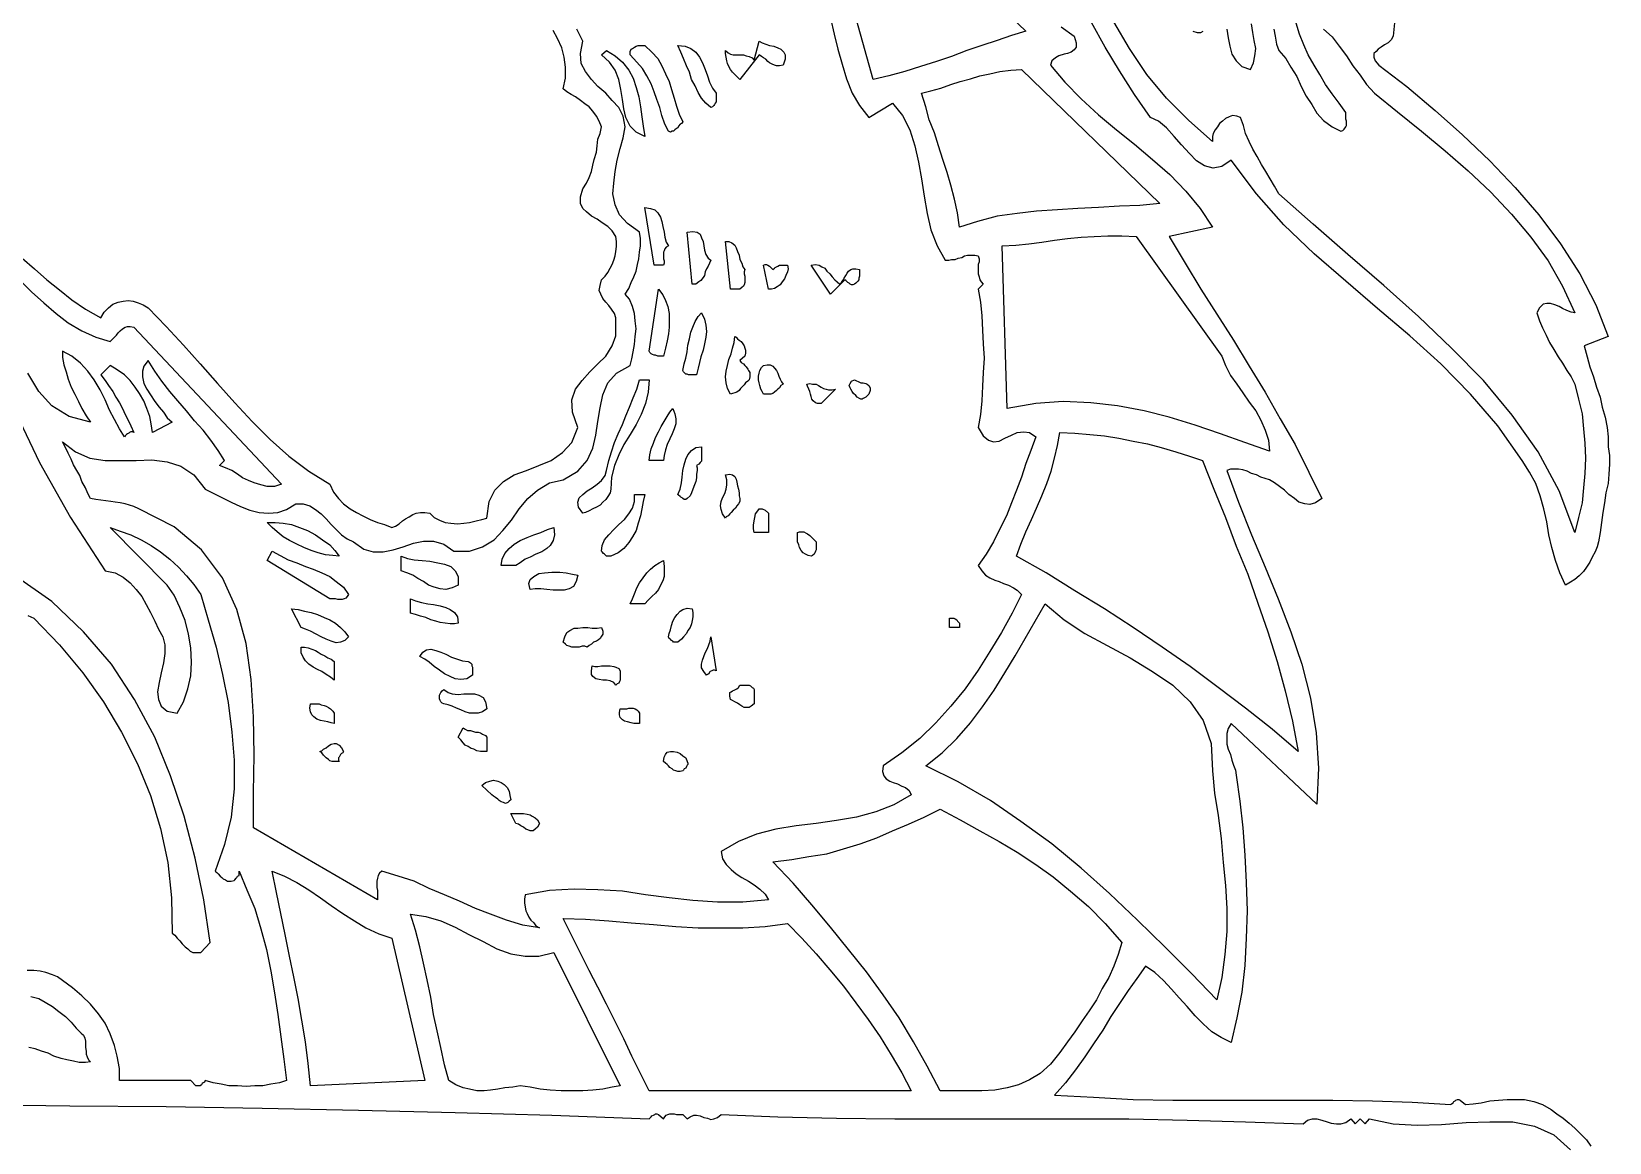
# Model space of a CAD drawing. Extents: x 0.03 to 7.75, y 0.03 to 7.25.
# Drawn here: x 5.533 to 7.723, y 3.086 to 4.629 of the extents above; entities that cross this region are included whole.
import ezdxf

# ---------------------------------------------------------------- set-up
doc = ezdxf.new("R2010")
doc.units = 0
doc.layers.add('1', color=7, linetype='Continuous')

msp = doc.modelspace()

# ---------------------------------------------------------------- linework, layer by layer
for points in [[(7.425, 4.645), (7.423, 4.622), (7.42, 4.617), (7.416, 4.613), (7.411, 4.61), (7.406, 4.607), (7.402, 4.604), (7.399, 4.601), (7.396, 4.598), (7.396, 4.593), (7.398, 4.588), (7.403, 4.582), (7.442, 4.552), (7.481, 4.519), (7.519, 4.485), (7.557, 4.449), (7.592, 4.412), (7.625, 4.374), (7.655, 4.334), (7.682, 4.292), (7.704, 4.249), (7.721, 4.205), (7.688, 4.192), (7.692, 4.177), (7.696, 4.163), (7.701, 4.149), (7.705, 4.135), (7.71, 4.121), (7.713, 4.107), (7.717, 4.093), (7.72, 4.079), (7.721, 4.066), (7.721, 4.052), (7.723, 4.04), (7.723, 4.028), (7.722, 4.014), (7.721, 4.001), (7.718, 3.988), (7.716, 3.974), (7.714, 3.961), (7.712, 3.947), (7.71, 3.933), (7.708, 3.92), (7.706, 3.913), (7.703, 3.906), (7.699, 3.899), (7.696, 3.892), (7.691, 3.885), (7.687, 3.879), (7.681, 3.873), (7.675, 3.868), (7.669, 3.864), (7.662, 3.86), (7.654, 3.877), (7.648, 3.894), (7.643, 3.912), (7.639, 3.93), (7.636, 3.948), (7.632, 3.966), (7.627, 3.984), (7.621, 4.001), (7.612, 4.017), (7.602, 4.033), (7.568, 4.081), (7.53, 4.125), (7.489, 4.167), (7.446, 4.206), (7.401, 4.244), (7.357, 4.282), (7.313, 4.32), (7.271, 4.36), (7.233, 4.403), (7.198, 4.45), (7.185, 4.441), (7.173, 4.439), (7.161, 4.442), (7.15, 4.449), (7.14, 4.459), (7.129, 4.471), (7.119, 4.483), (7.108, 4.495), (7.097, 4.504), (7.086, 4.509), (7.064, 4.541), (7.043, 4.574), (7.023, 4.607), (7.004, 4.641)], [(5.52, 4.314), (5.537, 4.299), (5.554, 4.284), (5.572, 4.27), (5.589, 4.256), (5.608, 4.243), (5.629, 4.231), (5.634, 4.239), (5.64, 4.245), (5.646, 4.25), (5.653, 4.253), (5.66, 4.254), (5.667, 4.255), (5.674, 4.254), (5.681, 4.252), (5.688, 4.249), (5.695, 4.245), (5.72, 4.219), (5.744, 4.193), (5.767, 4.167), (5.791, 4.14), (5.815, 4.113), (5.839, 4.087), (5.864, 4.062), (5.89, 4.039), (5.918, 4.018), (5.947, 4), (5.952, 3.989), (5.959, 3.98), (5.966, 3.973), (5.975, 3.966), (5.984, 3.961), (5.993, 3.956), (6.003, 3.951), (6.013, 3.947), (6.023, 3.944), (6.033, 3.94), (6.038, 3.942), (6.043, 3.945), (6.048, 3.949), (6.052, 3.952), (6.057, 3.955), (6.062, 3.958), (6.067, 3.96), (6.073, 3.961), (6.079, 3.961), (6.086, 3.96), (6.092, 3.954), (6.099, 3.95), (6.107, 3.947), (6.115, 3.946), (6.124, 3.945), (6.133, 3.946), (6.141, 3.947), (6.15, 3.949), (6.158, 3.951), (6.165, 3.953), (6.168, 3.976), (6.176, 3.992), (6.188, 4.004), (6.203, 4.013), (6.22, 4.019), (6.237, 4.026), (6.254, 4.033), (6.27, 4.044), (6.283, 4.058), (6.291, 4.079), (6.284, 4.1), (6.283, 4.117), (6.288, 4.132), (6.297, 4.144), (6.308, 4.156), (6.319, 4.167), (6.33, 4.178), (6.339, 4.192), (6.344, 4.206), (6.344, 4.225), (6.344, 4.231), (6.342, 4.237), (6.338, 4.243), (6.334, 4.248), (6.33, 4.253), (6.326, 4.258), (6.323, 4.264), (6.321, 4.269), (6.322, 4.276), (6.324, 4.284), (6.329, 4.289), (6.333, 4.294), (6.336, 4.3), (6.339, 4.305), (6.341, 4.311), (6.343, 4.317), (6.344, 4.323), (6.345, 4.33), (6.345, 4.337), (6.344, 4.344), (6.339, 4.352), (6.333, 4.358), (6.325, 4.363), (6.318, 4.368), (6.31, 4.372), (6.303, 4.378), (6.298, 4.383), (6.295, 4.39), (6.295, 4.399), (6.298, 4.41), (6.303, 4.418), (6.307, 4.426), (6.31, 4.434), (6.312, 4.443), (6.314, 4.451), (6.317, 4.461), (6.318, 4.47), (6.319, 4.479), (6.322, 4.487), (6.324, 4.496), (6.321, 4.504), (6.317, 4.511), (6.312, 4.518), (6.307, 4.524), (6.301, 4.528), (6.295, 4.533), (6.288, 4.538), (6.282, 4.541), (6.276, 4.545), (6.271, 4.549), (6.274, 4.564), (6.274, 4.579), (6.272, 4.593), (6.269, 4.606), (6.263, 4.619), (6.257, 4.63)], [(6.962, 4.635), (6.98, 4.622), (6.983, 4.613), (6.983, 4.607), (6.98, 4.603), (6.976, 4.6), (6.971, 4.598), (6.966, 4.597), (6.959, 4.595), (6.954, 4.592), (6.949, 4.588), (6.947, 4.582), (6.967, 4.558), (6.99, 4.535), (7.014, 4.513), (7.039, 4.492), (7.064, 4.472), (7.089, 4.451), (7.113, 4.43), (7.135, 4.407), (7.155, 4.383), (7.172, 4.357), (7.112, 4.344), (7.134, 4.307), (7.156, 4.271), (7.178, 4.236), (7.201, 4.2), (7.223, 4.164), (7.245, 4.128), (7.266, 4.091), (7.287, 4.055), (7.306, 4.017), (7.324, 3.98), (7.315, 3.974), (7.307, 3.972), (7.3, 3.973), (7.292, 3.975), (7.286, 3.98), (7.278, 3.986), (7.272, 3.992), (7.265, 3.997), (7.258, 4.002), (7.251, 4.006), (7.245, 4.008), (7.239, 4.01), (7.233, 4.013), (7.226, 4.015), (7.22, 4.018), (7.214, 4.02), (7.208, 4.021), (7.202, 4.021), (7.197, 4.021), (7.192, 4.019), (7.208, 3.975), (7.226, 3.93), (7.245, 3.885), (7.263, 3.841), (7.281, 3.795), (7.296, 3.75), (7.308, 3.703), (7.316, 3.655), (7.319, 3.606), (7.317, 3.556), (7.198, 3.668), (7.194, 3.661), (7.192, 3.654), (7.192, 3.646), (7.192, 3.639), (7.194, 3.632), (7.197, 3.625), (7.199, 3.617), (7.201, 3.61), (7.204, 3.603), (7.205, 3.596), (7.21, 3.56), (7.214, 3.523), (7.217, 3.485), (7.219, 3.447), (7.22, 3.408), (7.219, 3.37), (7.217, 3.332), (7.213, 3.295), (7.206, 3.259), (7.198, 3.225), (7.184, 3.232), (7.171, 3.24), (7.159, 3.251), (7.148, 3.262), (7.137, 3.275), (7.126, 3.287), (7.115, 3.299), (7.104, 3.311), (7.092, 3.322), (7.079, 3.331), (7.067, 3.314), (7.055, 3.297), (7.043, 3.279), (7.031, 3.261), (7.02, 3.242), (7.007, 3.223), (6.995, 3.205), (6.982, 3.187), (6.968, 3.169), (6.953, 3.152), (7.007, 3.149), (7.062, 3.146), (7.117, 3.145), (7.173, 3.145), (7.228, 3.145), (7.283, 3.145), (7.339, 3.145), (7.394, 3.144), (7.449, 3.142), (7.503, 3.139), (7.504, 3.14), (7.506, 3.141), (7.507, 3.143), (7.509, 3.144), (7.51, 3.145), (7.512, 3.146), (7.514, 3.146), (7.516, 3.145), (7.523, 3.139), (7.534, 3.14), (7.545, 3.141), (7.557, 3.144), (7.569, 3.145), (7.581, 3.146), (7.593, 3.146), (7.605, 3.146), (7.618, 3.143), (7.63, 3.139), (7.642, 3.132), (7.65, 3.126), (7.659, 3.12), (7.667, 3.113), (7.675, 3.106), (7.683, 3.098), (7.691, 3.09), (7.697, 3.081)], [(6.384, 4.483), (6.372, 4.489), (6.364, 4.497), (6.358, 4.509), (6.355, 4.521), (6.353, 4.534), (6.351, 4.548), (6.348, 4.562), (6.343, 4.575), (6.335, 4.586), (6.324, 4.596), (6.331, 4.602), (6.343, 4.595), (6.353, 4.586), (6.362, 4.575), (6.368, 4.564), (6.372, 4.551), (6.376, 4.538), (6.378, 4.524), (6.38, 4.51), (6.382, 4.497), (6.384, 4.483)], [(6.437, 4.503), (6.435, 4.501), (6.433, 4.5), (6.431, 4.497), (6.43, 4.495), (6.428, 4.494), (6.426, 4.492), (6.424, 4.49), (6.422, 4.49), (6.42, 4.489), (6.417, 4.49), (6.412, 4.5), (6.408, 4.512), (6.405, 4.523), (6.401, 4.534), (6.397, 4.545), (6.393, 4.556), (6.387, 4.567), (6.381, 4.577), (6.373, 4.586), (6.364, 4.596), (6.364, 4.599), (6.364, 4.601), (6.365, 4.604), (6.367, 4.605), (6.37, 4.607), (6.372, 4.608), (6.375, 4.609), (6.378, 4.609), (6.381, 4.609), (6.384, 4.609), (6.394, 4.6), (6.402, 4.591), (6.408, 4.581), (6.413, 4.57), (6.418, 4.559), (6.421, 4.548), (6.425, 4.536), (6.428, 4.525), (6.432, 4.514), (6.437, 4.503)], [(6.483, 4.543), (6.483, 4.54), (6.483, 4.537), (6.483, 4.534), (6.483, 4.531), (6.482, 4.529), (6.481, 4.527), (6.48, 4.526), (6.478, 4.524), (6.476, 4.523), (6.469, 4.529), (6.463, 4.536), (6.458, 4.544), (6.454, 4.553), (6.449, 4.562), (6.446, 4.572), (6.442, 4.581), (6.438, 4.591), (6.434, 4.6), (6.43, 4.609), (6.44, 4.608), (6.448, 4.605), (6.455, 4.6), (6.46, 4.593), (6.464, 4.585), (6.468, 4.576), (6.471, 4.567), (6.474, 4.558), (6.478, 4.55), (6.483, 4.543)], [(6.576, 4.582), (6.571, 4.581), (6.567, 4.581), (6.564, 4.582), (6.561, 4.583), (6.557, 4.585), (6.555, 4.587), (6.552, 4.59), (6.549, 4.592), (6.546, 4.594), (6.543, 4.596), (6.516, 4.562), (6.512, 4.566), (6.509, 4.569), (6.506, 4.572), (6.503, 4.576), (6.501, 4.58), (6.499, 4.584), (6.498, 4.588), (6.497, 4.593), (6.496, 4.598), (6.496, 4.602), (6.5, 4.599), (6.503, 4.597), (6.507, 4.596), (6.512, 4.596), (6.516, 4.596), (6.521, 4.596), (6.525, 4.595), (6.529, 4.594), (6.533, 4.592), (6.536, 4.589), (6.543, 4.615), (6.547, 4.613), (6.552, 4.611), (6.557, 4.609), (6.563, 4.608), (6.569, 4.606), (6.573, 4.604), (6.577, 4.6), (6.579, 4.596), (6.579, 4.59), (6.576, 4.582)], [(6.417, 4.331), (6.414, 4.329), (6.412, 4.327), (6.411, 4.324), (6.41, 4.322), (6.41, 4.319), (6.41, 4.316), (6.41, 4.313), (6.411, 4.31), (6.411, 4.307), (6.41, 4.304), (6.397, 4.304), (6.384, 4.384), (6.392, 4.383), (6.398, 4.381), (6.402, 4.377), (6.406, 4.371), (6.408, 4.365), (6.409, 4.358), (6.411, 4.35), (6.412, 4.343), (6.414, 4.336), (6.417, 4.331)], [(6.476, 4.311), (6.474, 4.307), (6.472, 4.303), (6.47, 4.299), (6.468, 4.295), (6.467, 4.29), (6.465, 4.287), (6.462, 4.283), (6.459, 4.281), (6.455, 4.278), (6.45, 4.278), (6.443, 4.35), (6.451, 4.351), (6.457, 4.35), (6.461, 4.347), (6.463, 4.342), (6.465, 4.337), (6.466, 4.331), (6.467, 4.325), (6.469, 4.319), (6.472, 4.314), (6.476, 4.311)], [(6.523, 4.298), (6.522, 4.295), (6.522, 4.292), (6.523, 4.289), (6.523, 4.286), (6.523, 4.283), (6.523, 4.28), (6.522, 4.277), (6.521, 4.275), (6.519, 4.273), (6.516, 4.271), (6.503, 4.271), (6.496, 4.337), (6.501, 4.337), (6.505, 4.335), (6.509, 4.332), (6.511, 4.328), (6.513, 4.323), (6.515, 4.318), (6.516, 4.312), (6.519, 4.307), (6.52, 4.302), (6.523, 4.298)], [(6.562, 4.298), (6.564, 4.3), (6.565, 4.301), (6.567, 4.302), (6.569, 4.303), (6.571, 4.304), (6.574, 4.304), (6.576, 4.304), (6.579, 4.304), (6.582, 4.304), (6.583, 4.299), (6.582, 4.295), (6.58, 4.29), (6.578, 4.285), (6.575, 4.281), (6.572, 4.277), (6.568, 4.274), (6.564, 4.272), (6.56, 4.271), (6.556, 4.271), (6.549, 4.304), (6.551, 4.305), (6.553, 4.305), (6.555, 4.304), (6.557, 4.303), (6.558, 4.302), (6.56, 4.3), (6.561, 4.299), (6.562, 4.298)], [(6.655, 4.278), (6.657, 4.28), (6.659, 4.283), (6.661, 4.286), (6.663, 4.29), (6.665, 4.293), (6.667, 4.296), (6.67, 4.298), (6.673, 4.299), (6.677, 4.299), (6.682, 4.298), (6.682, 4.295), (6.682, 4.292), (6.682, 4.289), (6.681, 4.286), (6.681, 4.284), (6.68, 4.282), (6.679, 4.281), (6.677, 4.279), (6.675, 4.278), (6.673, 4.277), (6.671, 4.277), (6.669, 4.278), (6.668, 4.279), (6.666, 4.28), (6.665, 4.281), (6.663, 4.283), (6.662, 4.284), (6.642, 4.264), (6.615, 4.304), (6.621, 4.305), (6.626, 4.304), (6.63, 4.302), (6.634, 4.3), (6.637, 4.296), (6.641, 4.292), (6.644, 4.288), (6.648, 4.284), (6.651, 4.281), (6.655, 4.278)], [(6.41, 4.178), (6.407, 4.178), (6.404, 4.178), (6.402, 4.178), (6.399, 4.179), (6.397, 4.179), (6.395, 4.18), (6.393, 4.181), (6.391, 4.183), (6.39, 4.185), (6.403, 4.271), (6.409, 4.263), (6.413, 4.255), (6.416, 4.247), (6.418, 4.237), (6.418, 4.228), (6.418, 4.218), (6.417, 4.209), (6.415, 4.199), (6.413, 4.189), (6.41, 4.178)], [(6.456, 4.152), (6.454, 4.152), (6.451, 4.152), (6.448, 4.152), (6.445, 4.152), (6.443, 4.153), (6.441, 4.153), (6.439, 4.155), (6.438, 4.156), (6.437, 4.158), (6.439, 4.167), (6.441, 4.175), (6.443, 4.184), (6.444, 4.193), (6.446, 4.202), (6.448, 4.211), (6.451, 4.218), (6.454, 4.226), (6.458, 4.233), (6.463, 4.238), (6.467, 4.229), (6.469, 4.221), (6.47, 4.212), (6.469, 4.204), (6.467, 4.195), (6.465, 4.186), (6.462, 4.177), (6.46, 4.169), (6.458, 4.161), (6.456, 4.152)], [(6.523, 4.178), (6.516, 4.172), (6.518, 4.169), (6.521, 4.167), (6.523, 4.165), (6.525, 4.163), (6.527, 4.16), (6.528, 4.158), (6.53, 4.155), (6.53, 4.152), (6.53, 4.149), (6.529, 4.145), (6.527, 4.143), (6.524, 4.141), (6.522, 4.138), (6.519, 4.135), (6.517, 4.133), (6.515, 4.13), (6.512, 4.128), (6.509, 4.127), (6.506, 4.126), (6.503, 4.125), (6.499, 4.133), (6.497, 4.141), (6.496, 4.149), (6.497, 4.157), (6.499, 4.165), (6.501, 4.173), (6.504, 4.181), (6.506, 4.189), (6.508, 4.197), (6.509, 4.205), (6.511, 4.204), (6.513, 4.202), (6.515, 4.2), (6.518, 4.198), (6.52, 4.195), (6.522, 4.192), (6.523, 4.189), (6.524, 4.186), (6.524, 4.182), (6.523, 4.178)], [(6.576, 4.139), (6.573, 4.137), (6.571, 4.134), (6.569, 4.132), (6.567, 4.13), (6.564, 4.128), (6.562, 4.126), (6.559, 4.125), (6.556, 4.125), (6.553, 4.125), (6.549, 4.125), (6.547, 4.129), (6.545, 4.132), (6.544, 4.137), (6.543, 4.141), (6.542, 4.145), (6.542, 4.15), (6.543, 4.154), (6.544, 4.158), (6.546, 4.162), (6.549, 4.165), (6.554, 4.166), (6.558, 4.166), (6.562, 4.164), (6.564, 4.161), (6.567, 4.158), (6.569, 4.154), (6.57, 4.15), (6.572, 4.146), (6.574, 4.142), (6.576, 4.139)], [(6.39, 4.145), (6.389, 4.128), (6.385, 4.112), (6.379, 4.097), (6.372, 4.083), (6.364, 4.069), (6.355, 4.055), (6.348, 4.041), (6.342, 4.026), (6.338, 4.01), (6.337, 3.993), (6.336, 3.988), (6.333, 3.983), (6.33, 3.979), (6.326, 3.975), (6.322, 3.971), (6.317, 3.968), (6.312, 3.966), (6.307, 3.963), (6.302, 3.961), (6.298, 3.96), (6.292, 3.968), (6.291, 3.975), (6.293, 3.981), (6.298, 3.986), (6.304, 3.991), (6.311, 3.995), (6.318, 4), (6.324, 4.005), (6.329, 4.012), (6.331, 4.019), (6.334, 4.033), (6.338, 4.045), (6.342, 4.058), (6.347, 4.07), (6.353, 4.083), (6.358, 4.095), (6.363, 4.107), (6.368, 4.12), (6.373, 4.132), (6.377, 4.145), (6.39, 4.145)], [(6.649, 4.132), (6.629, 4.112), (6.624, 4.112), (6.621, 4.113), (6.618, 4.116), (6.616, 4.118), (6.615, 4.122), (6.614, 4.125), (6.613, 4.129), (6.612, 4.132), (6.61, 4.136), (6.609, 4.139), (6.613, 4.14), (6.617, 4.139), (6.622, 4.139), (6.625, 4.137), (6.629, 4.135), (6.632, 4.133), (6.636, 4.132), (6.639, 4.131), (6.644, 4.131), (6.649, 4.132)], [(6.695, 4.125), (6.694, 4.124), (6.692, 4.122), (6.691, 4.121), (6.689, 4.12), (6.687, 4.119), (6.686, 4.118), (6.684, 4.118), (6.682, 4.119), (6.679, 4.121), (6.677, 4.123), (6.674, 4.126), (6.672, 4.129), (6.67, 4.132), (6.669, 4.134), (6.668, 4.137), (6.669, 4.14), (6.671, 4.143), (6.675, 4.145), (6.677, 4.144), (6.681, 4.142), (6.684, 4.141), (6.687, 4.141), (6.691, 4.14), (6.693, 4.139), (6.695, 4.137), (6.697, 4.134), (6.697, 4.13), (6.695, 4.125)], [(6.41, 4.033), (6.39, 4.033), (6.391, 4.041), (6.393, 4.049), (6.396, 4.057), (6.399, 4.065), (6.403, 4.073), (6.407, 4.08), (6.411, 4.087), (6.415, 4.094), (6.419, 4.1), (6.423, 4.105), (6.426, 4.098), (6.427, 4.091), (6.427, 4.084), (6.425, 4.077), (6.422, 4.07), (6.419, 4.063), (6.415, 4.055), (6.413, 4.048), (6.411, 4.04), (6.41, 4.033)], [(6.463, 4.052), (6.463, 4.05), (6.463, 4.047), (6.463, 4.044), (6.463, 4.041), (6.463, 4.038), (6.463, 4.035), (6.463, 4.032), (6.461, 4.03), (6.459, 4.028), (6.456, 4.026), (6.457, 4.023), (6.457, 4.019), (6.456, 4.014), (6.456, 4.009), (6.455, 4.004), (6.453, 3.999), (6.451, 3.993), (6.449, 3.988), (6.447, 3.984), (6.443, 3.98), (6.441, 3.979), (6.439, 3.979), (6.437, 3.98), (6.436, 3.981), (6.434, 3.982), (6.433, 3.983), (6.431, 3.985), (6.43, 3.986), (6.433, 3.993), (6.435, 4.002), (6.436, 4.01), (6.437, 4.019), (6.439, 4.027), (6.441, 4.035), (6.444, 4.041), (6.449, 4.047), (6.455, 4.051), (6.463, 4.052)], [(6.516, 3.98), (6.516, 3.976), (6.514, 3.973), (6.512, 3.97), (6.51, 3.967), (6.507, 3.964), (6.504, 3.961), (6.502, 3.959), (6.5, 3.956), (6.497, 3.955), (6.496, 3.953), (6.492, 3.959), (6.49, 3.965), (6.489, 3.97), (6.49, 3.976), (6.492, 3.981), (6.495, 3.987), (6.497, 3.993), (6.498, 3.999), (6.498, 4.006), (6.496, 4.013), (6.502, 4.014), (6.506, 4.013), (6.509, 4.011), (6.511, 4.007), (6.512, 4.003), (6.513, 3.998), (6.514, 3.993), (6.515, 3.988), (6.515, 3.984), (6.516, 3.98)], [(6.384, 3.986), (6.382, 3.976), (6.38, 3.966), (6.378, 3.956), (6.375, 3.946), (6.372, 3.936), (6.367, 3.927), (6.362, 3.919), (6.355, 3.911), (6.347, 3.905), (6.337, 3.9), (6.335, 3.9), (6.333, 3.9), (6.331, 3.9), (6.33, 3.901), (6.328, 3.903), (6.327, 3.904), (6.325, 3.906), (6.324, 3.907), (6.325, 3.915), (6.328, 3.923), (6.334, 3.93), (6.341, 3.937), (6.348, 3.944), (6.356, 3.951), (6.362, 3.959), (6.367, 3.967), (6.37, 3.976), (6.37, 3.986), (6.384, 3.986)], [(6.556, 3.96), (6.556, 3.933), (6.536, 3.933), (6.535, 3.938), (6.535, 3.943), (6.536, 3.949), (6.537, 3.954), (6.538, 3.959), (6.541, 3.963), (6.543, 3.966), (6.547, 3.966), (6.551, 3.964), (6.556, 3.96)], [(5.96, 3.9), (5.951, 3.901), (5.941, 3.902), (5.931, 3.905), (5.921, 3.908), (5.911, 3.912), (5.901, 3.917), (5.891, 3.922), (5.882, 3.927), (5.874, 3.934), (5.867, 3.94), (5.86, 3.947), (5.871, 3.947), (5.882, 3.946), (5.894, 3.944), (5.905, 3.94), (5.916, 3.936), (5.927, 3.93), (5.937, 3.923), (5.947, 3.916), (5.954, 3.908), (5.96, 3.9)], [(6.258, 3.94), (6.259, 3.93), (6.257, 3.922), (6.253, 3.915), (6.248, 3.911), (6.241, 3.906), (6.233, 3.903), (6.225, 3.899), (6.218, 3.896), (6.211, 3.891), (6.205, 3.887), (6.185, 3.887), (6.186, 3.896), (6.19, 3.904), (6.196, 3.911), (6.203, 3.917), (6.211, 3.922), (6.221, 3.926), (6.23, 3.93), (6.24, 3.933), (6.249, 3.937), (6.258, 3.94)], [(6.622, 3.92), (6.622, 3.917), (6.622, 3.914), (6.622, 3.912), (6.622, 3.909), (6.621, 3.907), (6.62, 3.905), (6.619, 3.903), (6.617, 3.901), (6.615, 3.9), (6.611, 3.901), (6.607, 3.903), (6.604, 3.905), (6.601, 3.908), (6.599, 3.912), (6.598, 3.916), (6.596, 3.92), (6.596, 3.925), (6.596, 3.929), (6.596, 3.933), (6.599, 3.934), (6.602, 3.934), (6.605, 3.934), (6.608, 3.932), (6.61, 3.931), (6.613, 3.929), (6.615, 3.927), (6.617, 3.925), (6.62, 3.922), (6.622, 3.92)], [(5.973, 3.847), (5.971, 3.844), (5.969, 3.842), (5.967, 3.841), (5.964, 3.84), (5.961, 3.84), (5.958, 3.84), (5.955, 3.841), (5.952, 3.841), (5.949, 3.841), (5.947, 3.841), (5.86, 3.894), (5.867, 3.907), (5.878, 3.901), (5.889, 3.895), (5.901, 3.891), (5.913, 3.886), (5.924, 3.882), (5.936, 3.877), (5.947, 3.872), (5.956, 3.865), (5.966, 3.857), (5.973, 3.847)], [(6.125, 3.86), (6.117, 3.856), (6.108, 3.854), (6.1, 3.855), (6.092, 3.857), (6.084, 3.86), (6.077, 3.865), (6.069, 3.869), (6.062, 3.874), (6.054, 3.877), (6.046, 3.88), (6.046, 3.9), (6.055, 3.897), (6.064, 3.895), (6.075, 3.894), (6.086, 3.893), (6.097, 3.891), (6.106, 3.889), (6.115, 3.886), (6.121, 3.88), (6.125, 3.872), (6.125, 3.86)], [(6.291, 3.874), (6.289, 3.865), (6.285, 3.858), (6.279, 3.855), (6.272, 3.853), (6.265, 3.853), (6.257, 3.853), (6.248, 3.854), (6.24, 3.855), (6.232, 3.855), (6.225, 3.854), (6.223, 3.862), (6.225, 3.868), (6.23, 3.872), (6.237, 3.876), (6.245, 3.877), (6.255, 3.878), (6.266, 3.878), (6.275, 3.877), (6.284, 3.875), (6.291, 3.874)], [(6.41, 3.894), (6.411, 3.886), (6.411, 3.879), (6.411, 3.872), (6.409, 3.866), (6.406, 3.86), (6.403, 3.854), (6.399, 3.849), (6.394, 3.844), (6.389, 3.839), (6.384, 3.834), (6.364, 3.834), (6.367, 3.841), (6.37, 3.848), (6.373, 3.856), (6.377, 3.863), (6.382, 3.87), (6.387, 3.877), (6.392, 3.882), (6.398, 3.887), (6.404, 3.891), (6.41, 3.894)], [(6.125, 3.807), (6.12, 3.806), (6.114, 3.806), (6.107, 3.807), (6.1, 3.808), (6.094, 3.81), (6.087, 3.812), (6.08, 3.815), (6.073, 3.817), (6.066, 3.819), (6.059, 3.821), (6.059, 3.841), (6.066, 3.838), (6.074, 3.836), (6.083, 3.834), (6.091, 3.833), (6.1, 3.831), (6.108, 3.829), (6.114, 3.826), (6.12, 3.822), (6.124, 3.816), (6.125, 3.807)], [(5.973, 3.788), (5.968, 3.783), (5.962, 3.781), (5.956, 3.78), (5.949, 3.782), (5.942, 3.785), (5.935, 3.788), (5.928, 3.792), (5.92, 3.796), (5.913, 3.799), (5.907, 3.801), (5.894, 3.827), (5.903, 3.826), (5.912, 3.824), (5.921, 3.822), (5.93, 3.819), (5.939, 3.815), (5.947, 3.812), (5.955, 3.807), (5.962, 3.801), (5.968, 3.795), (5.973, 3.788)], [(6.45, 3.827), (6.451, 3.822), (6.451, 3.816), (6.45, 3.811), (6.449, 3.806), (6.447, 3.801), (6.444, 3.797), (6.442, 3.793), (6.438, 3.788), (6.435, 3.785), (6.43, 3.781), (6.428, 3.781), (6.426, 3.781), (6.424, 3.781), (6.423, 3.782), (6.421, 3.783), (6.42, 3.785), (6.418, 3.786), (6.417, 3.788), (6.418, 3.793), (6.42, 3.798), (6.421, 3.804), (6.423, 3.81), (6.426, 3.815), (6.429, 3.819), (6.433, 3.824), (6.437, 3.826), (6.443, 3.828), (6.45, 3.827)], [(6.821, 3.807), (6.821, 3.801), (6.807, 3.801), (6.807, 3.814), (6.81, 3.814), (6.812, 3.814), (6.813, 3.814), (6.815, 3.813), (6.817, 3.812), (6.818, 3.81), (6.819, 3.809), (6.821, 3.807)], [(6.324, 3.801), (6.326, 3.796), (6.326, 3.792), (6.324, 3.789), (6.322, 3.786), (6.32, 3.784), (6.317, 3.782), (6.313, 3.781), (6.31, 3.778), (6.307, 3.776), (6.304, 3.774), (6.301, 3.775), (6.297, 3.775), (6.293, 3.774), (6.29, 3.774), (6.286, 3.774), (6.283, 3.774), (6.279, 3.775), (6.276, 3.776), (6.274, 3.778), (6.271, 3.781), (6.273, 3.788), (6.276, 3.794), (6.28, 3.797), (6.286, 3.8), (6.291, 3.8), (6.298, 3.801), (6.305, 3.801), (6.311, 3.8), (6.318, 3.8), (6.324, 3.801)], [(5.953, 3.754), (5.953, 3.728), (5.948, 3.732), (5.942, 3.736), (5.936, 3.74), (5.93, 3.743), (5.924, 3.746), (5.918, 3.75), (5.913, 3.755), (5.91, 3.76), (5.907, 3.766), (5.907, 3.774), (5.912, 3.774), (5.917, 3.773), (5.922, 3.771), (5.927, 3.769), (5.931, 3.767), (5.935, 3.764), (5.94, 3.762), (5.944, 3.759), (5.949, 3.757), (5.953, 3.754)], [(6.145, 3.735), (6.137, 3.73), (6.129, 3.729), (6.121, 3.73), (6.114, 3.733), (6.106, 3.737), (6.099, 3.742), (6.092, 3.747), (6.085, 3.753), (6.079, 3.757), (6.072, 3.761), (6.076, 3.767), (6.081, 3.77), (6.087, 3.771), (6.094, 3.769), (6.101, 3.767), (6.108, 3.764), (6.116, 3.76), (6.124, 3.757), (6.131, 3.755), (6.139, 3.754), (6.141, 3.753), (6.142, 3.752), (6.144, 3.75), (6.144, 3.748), (6.145, 3.746), (6.145, 3.743), (6.145, 3.74), (6.145, 3.737), (6.145, 3.735)], [(6.483, 3.741), (6.481, 3.742), (6.479, 3.742), (6.477, 3.741), (6.475, 3.74), (6.474, 3.739), (6.473, 3.737), (6.471, 3.736), (6.47, 3.735), (6.466, 3.74), (6.463, 3.745), (6.463, 3.75), (6.464, 3.756), (6.466, 3.761), (6.468, 3.766), (6.471, 3.772), (6.473, 3.777), (6.475, 3.782), (6.476, 3.788), (6.483, 3.741)], [(6.35, 3.741), (6.35, 3.738), (6.35, 3.735), (6.35, 3.733), (6.35, 3.73), (6.35, 3.728), (6.349, 3.726), (6.348, 3.724), (6.346, 3.723), (6.344, 3.721), (6.341, 3.725), (6.336, 3.727), (6.331, 3.728), (6.326, 3.728), (6.321, 3.729), (6.316, 3.73), (6.312, 3.733), (6.31, 3.736), (6.31, 3.741), (6.311, 3.748), (6.315, 3.747), (6.319, 3.747), (6.324, 3.748), (6.328, 3.748), (6.332, 3.748), (6.336, 3.748), (6.341, 3.747), (6.344, 3.746), (6.348, 3.744), (6.35, 3.741)], [(6.165, 3.688), (6.159, 3.684), (6.153, 3.682), (6.147, 3.682), (6.141, 3.682), (6.135, 3.684), (6.129, 3.687), (6.123, 3.689), (6.117, 3.692), (6.111, 3.694), (6.105, 3.695), (6.103, 3.696), (6.101, 3.698), (6.1, 3.7), (6.099, 3.702), (6.099, 3.705), (6.099, 3.707), (6.1, 3.709), (6.101, 3.711), (6.103, 3.713), (6.105, 3.715), (6.111, 3.711), (6.117, 3.709), (6.125, 3.708), (6.133, 3.709), (6.141, 3.709), (6.148, 3.709), (6.154, 3.707), (6.16, 3.704), (6.163, 3.698), (6.165, 3.688)], [(6.536, 3.715), (6.536, 3.695), (6.532, 3.692), (6.529, 3.69), (6.526, 3.69), (6.522, 3.69), (6.519, 3.692), (6.516, 3.694), (6.513, 3.696), (6.509, 3.698), (6.506, 3.7), (6.503, 3.701), (6.502, 3.706), (6.502, 3.709), (6.502, 3.711), (6.504, 3.712), (6.506, 3.713), (6.508, 3.714), (6.51, 3.715), (6.512, 3.716), (6.514, 3.718), (6.516, 3.721), (6.519, 3.721), (6.522, 3.721), (6.524, 3.721), (6.527, 3.721), (6.529, 3.721), (6.531, 3.72), (6.533, 3.718), (6.535, 3.717), (6.536, 3.715)], [(5.953, 3.682), (5.953, 3.668), (5.949, 3.669), (5.944, 3.67), (5.939, 3.671), (5.934, 3.672), (5.929, 3.674), (5.925, 3.677), (5.922, 3.68), (5.92, 3.684), (5.919, 3.689), (5.92, 3.695), (5.924, 3.695), (5.928, 3.695), (5.932, 3.695), (5.935, 3.694), (5.939, 3.693), (5.942, 3.692), (5.945, 3.69), (5.948, 3.688), (5.951, 3.685), (5.953, 3.682)], [(6.377, 3.682), (6.377, 3.668), (6.373, 3.668), (6.369, 3.668), (6.365, 3.669), (6.36, 3.67), (6.356, 3.671), (6.353, 3.673), (6.35, 3.676), (6.349, 3.68), (6.349, 3.683), (6.35, 3.688), (6.353, 3.688), (6.356, 3.688), (6.359, 3.688), (6.362, 3.689), (6.365, 3.689), (6.368, 3.689), (6.371, 3.688), (6.373, 3.687), (6.375, 3.685), (6.377, 3.682)], [(6.165, 3.649), (6.165, 3.629), (6.161, 3.629), (6.156, 3.629), (6.151, 3.63), (6.147, 3.632), (6.143, 3.633), (6.139, 3.636), (6.135, 3.638), (6.132, 3.641), (6.129, 3.645), (6.125, 3.649), (6.132, 3.662), (6.135, 3.66), (6.138, 3.658), (6.142, 3.658), (6.145, 3.657), (6.149, 3.656), (6.153, 3.656), (6.156, 3.655), (6.159, 3.653), (6.163, 3.651), (6.165, 3.649)], [(5.966, 3.629), (5.965, 3.627), (5.963, 3.626), (5.962, 3.625), (5.961, 3.623), (5.96, 3.621), (5.959, 3.62), (5.959, 3.617), (5.96, 3.615), (5.956, 3.615), (5.953, 3.615), (5.95, 3.615), (5.947, 3.616), (5.945, 3.618), (5.942, 3.62), (5.94, 3.622), (5.938, 3.624), (5.936, 3.627), (5.933, 3.629), (5.936, 3.63), (5.938, 3.632), (5.942, 3.634), (5.945, 3.637), (5.949, 3.639), (5.953, 3.64), (5.956, 3.64), (5.96, 3.638), (5.963, 3.634), (5.966, 3.629)], [(6.443, 3.615), (6.444, 3.613), (6.444, 3.611), (6.443, 3.61), (6.442, 3.608), (6.441, 3.606), (6.439, 3.605), (6.438, 3.603), (6.437, 3.602), (6.433, 3.601), (6.43, 3.601), (6.427, 3.602), (6.424, 3.603), (6.422, 3.605), (6.419, 3.607), (6.417, 3.609), (6.415, 3.611), (6.413, 3.613), (6.41, 3.615), (6.411, 3.621), (6.413, 3.625), (6.415, 3.628), (6.42, 3.629), (6.424, 3.629), (6.429, 3.628), (6.433, 3.626), (6.437, 3.623), (6.441, 3.62), (6.443, 3.615)], [(6.198, 3.562), (6.196, 3.56), (6.194, 3.558), (6.191, 3.557), (6.188, 3.558), (6.185, 3.559), (6.182, 3.561), (6.18, 3.563), (6.177, 3.565), (6.174, 3.567), (6.172, 3.569), (6.158, 3.582), (6.163, 3.586), (6.169, 3.588), (6.174, 3.589), (6.18, 3.588), (6.185, 3.586), (6.189, 3.583), (6.193, 3.579), (6.196, 3.574), (6.197, 3.568), (6.198, 3.562)], [(6.238, 3.529), (6.235, 3.524), (6.232, 3.521), (6.229, 3.519), (6.225, 3.519), (6.222, 3.52), (6.219, 3.521), (6.216, 3.524), (6.212, 3.526), (6.209, 3.528), (6.205, 3.529), (6.198, 3.543), (6.203, 3.543), (6.207, 3.543), (6.212, 3.543), (6.216, 3.543), (6.221, 3.542), (6.225, 3.541), (6.228, 3.539), (6.232, 3.537), (6.235, 3.534), (6.238, 3.529)]]:
    msp.add_lwpolyline(points)
at = {"layer": '1'}
for points in [[(6.913, 4.629), (6.893, 4.623), (6.873, 4.616), (6.852, 4.609), (6.831, 4.602), (6.81, 4.594), (6.789, 4.587), (6.767, 4.58), (6.745, 4.573), (6.723, 4.567), (6.701, 4.562), (6.655, 4.728), (6.665, 4.735), (6.676, 4.741), (6.686, 4.746), (6.697, 4.751), (6.709, 4.755), (6.72, 4.759), (6.732, 4.762), (6.743, 4.764), (6.755, 4.766), (6.768, 4.768), (6.913, 4.629)], [(6.642, 4.647), (6.647, 4.625), (6.652, 4.604), (6.658, 4.583), (6.664, 4.563), (6.672, 4.543), (6.682, 4.526), (6.695, 4.509), (6.728, 4.529), (6.742, 4.512), (6.752, 4.492), (6.759, 4.47), (6.764, 4.447), (6.768, 4.424), (6.772, 4.4), (6.776, 4.376), (6.781, 4.353), (6.79, 4.331), (6.801, 4.311), (6.806, 4.311), (6.81, 4.312), (6.815, 4.312), (6.819, 4.314), (6.824, 4.315), (6.828, 4.317), (6.832, 4.318), (6.837, 4.318), (6.842, 4.318), (6.847, 4.317), (6.848, 4.313), (6.848, 4.309), (6.847, 4.305), (6.847, 4.3), (6.847, 4.296), (6.847, 4.292), (6.848, 4.288), (6.849, 4.284), (6.851, 4.281), (6.854, 4.278), (6.847, 4.271), (6.85, 4.253), (6.852, 4.234), (6.853, 4.214), (6.854, 4.195), (6.855, 4.175), (6.854, 4.155), (6.853, 4.136), (6.852, 4.116), (6.85, 4.097), (6.847, 4.079), (6.854, 4.067), (6.861, 4.061), (6.868, 4.059), (6.876, 4.06), (6.884, 4.064), (6.893, 4.068), (6.901, 4.072), (6.91, 4.073), (6.918, 4.072), (6.927, 4.066), (6.92, 4.047), (6.913, 4.029), (6.907, 4.01), (6.9, 3.992), (6.893, 3.974), (6.886, 3.956), (6.877, 3.938), (6.868, 3.92), (6.858, 3.903), (6.847, 3.887), (6.852, 3.88), (6.857, 3.874), (6.863, 3.87), (6.87, 3.867), (6.876, 3.865), (6.882, 3.862), (6.889, 3.86), (6.896, 3.856), (6.901, 3.853), (6.907, 3.847), (6.894, 3.821), (6.879, 3.794), (6.863, 3.768), (6.847, 3.742), (6.829, 3.716), (6.809, 3.692), (6.788, 3.669), (6.766, 3.647), (6.741, 3.627), (6.715, 3.609), (6.714, 3.601), (6.716, 3.595), (6.719, 3.591), (6.724, 3.588), (6.729, 3.586), (6.735, 3.584), (6.741, 3.581), (6.746, 3.579), (6.751, 3.575), (6.754, 3.569), (6.73, 3.555), (6.705, 3.545), (6.678, 3.538), (6.65, 3.533), (6.622, 3.529), (6.594, 3.526), (6.566, 3.521), (6.539, 3.514), (6.514, 3.504), (6.49, 3.49), (6.492, 3.48), (6.497, 3.472), (6.504, 3.465), (6.511, 3.459), (6.519, 3.454), (6.528, 3.449), (6.536, 3.444), (6.544, 3.438), (6.551, 3.431), (6.556, 3.423), (6.52, 3.42), (6.485, 3.42), (6.451, 3.422), (6.418, 3.426), (6.385, 3.43), (6.353, 3.435), (6.319, 3.437), (6.286, 3.438), (6.252, 3.436), (6.218, 3.43), (6.217, 3.424), (6.217, 3.419), (6.218, 3.413), (6.219, 3.408), (6.221, 3.404), (6.223, 3.399), (6.226, 3.395), (6.23, 3.391), (6.233, 3.387), (6.238, 3.384), (6.215, 3.388), (6.192, 3.395), (6.17, 3.403), (6.149, 3.411), (6.127, 3.421), (6.106, 3.43), (6.085, 3.439), (6.064, 3.449), (6.042, 3.456), (6.019, 3.463), (6.016, 3.46), (6.014, 3.457), (6.013, 3.453), (6.012, 3.449), (6.012, 3.445), (6.012, 3.44), (6.013, 3.436), (6.013, 3.432), (6.013, 3.427), (6.013, 3.423), (5.841, 3.523), (5.841, 3.572), (5.842, 3.624), (5.841, 3.677), (5.838, 3.729), (5.831, 3.779), (5.818, 3.826), (5.798, 3.87), (5.769, 3.909), (5.731, 3.941), (5.682, 3.966), (5.675, 3.969), (5.669, 3.971), (5.663, 3.973), (5.656, 3.974), (5.649, 3.975), (5.643, 3.976), (5.636, 3.977), (5.629, 3.978), (5.622, 3.979), (5.615, 3.98), (5.611, 3.987), (5.608, 3.995), (5.603, 4.004), (5.6, 4.012), (5.596, 4.019), (5.591, 4.027), (5.588, 4.035), (5.584, 4.043), (5.58, 4.051), (5.576, 4.059), (5.594, 4.045), (5.614, 4.036), (5.635, 4.033), (5.656, 4.033), (5.678, 4.033), (5.7, 4.034), (5.721, 4.031), (5.74, 4.025), (5.758, 4.013), (5.774, 3.993), (5.786, 3.987), (5.798, 3.981), (5.81, 3.975), (5.823, 3.969), (5.836, 3.964), (5.849, 3.961), (5.862, 3.96), (5.875, 3.961), (5.887, 3.965), (5.9, 3.973), (5.91, 3.973), (5.919, 3.97), (5.927, 3.965), (5.935, 3.959), (5.942, 3.952), (5.949, 3.944), (5.956, 3.937), (5.963, 3.93), (5.971, 3.924), (5.98, 3.92), (5.994, 3.91), (6.007, 3.906), (6.021, 3.906), (6.035, 3.909), (6.049, 3.913), (6.063, 3.918), (6.077, 3.921), (6.091, 3.921), (6.105, 3.917), (6.119, 3.907), (6.141, 3.907), (6.159, 3.913), (6.175, 3.923), (6.187, 3.936), (6.199, 3.95), (6.21, 3.966), (6.222, 3.98), (6.235, 3.992), (6.252, 4.002), (6.271, 4.006), (6.291, 4.018), (6.304, 4.033), (6.312, 4.05), (6.316, 4.068), (6.319, 4.087), (6.322, 4.106), (6.326, 4.124), (6.333, 4.141), (6.345, 4.154), (6.364, 4.165), (6.366, 4.174), (6.368, 4.184), (6.37, 4.194), (6.371, 4.205), (6.372, 4.216), (6.371, 4.227), (6.37, 4.237), (6.367, 4.247), (6.363, 4.257), (6.357, 4.264), (6.362, 4.272), (6.365, 4.28), (6.369, 4.288), (6.372, 4.296), (6.374, 4.305), (6.376, 4.313), (6.377, 4.322), (6.378, 4.331), (6.378, 4.341), (6.377, 4.35), (6.36, 4.362), (6.349, 4.374), (6.343, 4.388), (6.34, 4.403), (6.341, 4.418), (6.343, 4.434), (6.346, 4.45), (6.35, 4.466), (6.354, 4.481), (6.357, 4.496), (6.354, 4.511), (6.348, 4.523), (6.339, 4.533), (6.33, 4.543), (6.319, 4.552), (6.31, 4.562), (6.302, 4.573), (6.296, 4.584), (6.295, 4.598), (6.298, 4.615), (6.29, 4.632)], [(7.326, 4.632), (7.338, 4.621), (7.348, 4.608), (7.358, 4.595), (7.367, 4.581), (7.377, 4.568), (7.386, 4.555), (7.397, 4.543), (7.429, 4.517), (7.462, 4.49), (7.495, 4.463), (7.527, 4.435), (7.558, 4.406), (7.587, 4.375), (7.614, 4.343), (7.638, 4.31), (7.658, 4.275), (7.675, 4.238), (7.67, 4.239), (7.664, 4.241), (7.658, 4.244), (7.653, 4.247), (7.647, 4.249), (7.641, 4.251), (7.636, 4.251), (7.631, 4.25), (7.626, 4.245), (7.622, 4.238), (7.626, 4.227), (7.63, 4.217), (7.635, 4.207), (7.64, 4.197), (7.646, 4.187), (7.652, 4.177), (7.658, 4.168), (7.664, 4.158), (7.67, 4.149), (7.675, 4.139), (7.68, 4.118), (7.685, 4.098), (7.687, 4.077), (7.689, 4.057), (7.69, 4.036), (7.689, 4.015), (7.687, 3.995), (7.685, 3.974), (7.68, 3.954), (7.675, 3.933), (7.653, 3.991), (7.624, 4.045), (7.588, 4.096), (7.548, 4.144), (7.504, 4.189), (7.458, 4.233), (7.41, 4.276), (7.36, 4.319), (7.312, 4.361), (7.264, 4.403), (7.258, 4.414), (7.252, 4.424), (7.246, 4.434), (7.24, 4.444), (7.234, 4.455), (7.228, 4.465), (7.223, 4.476), (7.218, 4.487), (7.215, 4.498), (7.211, 4.509), (7.206, 4.511), (7.2, 4.512), (7.195, 4.51), (7.19, 4.508), (7.186, 4.504), (7.182, 4.501), (7.179, 4.496), (7.176, 4.492), (7.173, 4.487), (7.172, 4.483), (7.172, 4.476), (7.139, 4.505), (7.108, 4.536), (7.081, 4.569), (7.057, 4.605), (7.035, 4.642)], [(7.145, 4.629), (7.151, 4.627), (7.156, 4.627), (7.159, 4.629)], [(7.192, 4.632), (7.194, 4.62), (7.196, 4.608), (7.199, 4.597), (7.205, 4.588), (7.213, 4.58), (7.225, 4.576), (7.229, 4.585), (7.231, 4.595), (7.232, 4.605), (7.23, 4.616), (7.228, 4.627), (7.226, 4.639)], [(7.257, 4.632), (7.259, 4.622), (7.261, 4.611), (7.264, 4.602), (7.274, 4.591), (7.281, 4.579), (7.289, 4.566), (7.295, 4.552), (7.302, 4.539), (7.31, 4.527), (7.317, 4.515), (7.326, 4.505), (7.338, 4.496), (7.35, 4.49), (7.353, 4.491), (7.355, 4.493), (7.357, 4.496), (7.358, 4.498), (7.358, 4.501), (7.358, 4.504), (7.357, 4.507), (7.357, 4.51), (7.357, 4.513), (7.357, 4.516), (7.348, 4.529), (7.338, 4.542), (7.329, 4.555), (7.321, 4.569), (7.313, 4.582), (7.305, 4.596), (7.299, 4.61), (7.293, 4.625), (7.288, 4.64)], [(7.099, 4.39), (7.071, 4.387), (7.043, 4.386), (7.014, 4.384), (6.985, 4.383), (6.957, 4.381), (6.928, 4.379), (6.901, 4.376), (6.873, 4.372), (6.846, 4.365), (6.821, 4.357), (6.818, 4.377), (6.814, 4.396), (6.809, 4.415), (6.804, 4.433), (6.798, 4.451), (6.792, 4.47), (6.786, 4.488), (6.779, 4.506), (6.774, 4.524), (6.768, 4.543), (6.781, 4.546), (6.795, 4.55), (6.809, 4.555), (6.822, 4.559), (6.836, 4.563), (6.849, 4.567), (6.863, 4.57), (6.877, 4.573), (6.892, 4.575), (6.907, 4.576), (7.099, 4.39)], [(7.185, 4.178), (7.19, 4.165), (7.197, 4.151), (7.206, 4.139), (7.214, 4.127), (7.223, 4.114), (7.232, 4.102), (7.239, 4.089), (7.245, 4.075), (7.25, 4.061), (7.251, 4.046), (7.217, 4.058), (7.183, 4.07), (7.148, 4.082), (7.112, 4.093), (7.077, 4.102), (7.04, 4.109), (7.003, 4.113), (6.965, 4.115), (6.927, 4.112), (6.887, 4.105), (6.88, 4.331), (6.899, 4.332), (6.917, 4.334), (6.935, 4.336), (6.953, 4.339), (6.971, 4.341), (6.99, 4.343), (7.008, 4.344), (7.027, 4.345), (7.046, 4.345), (7.066, 4.344), (7.185, 4.178)], [(5.517, 4.283), (5.533, 4.267), (5.55, 4.252), (5.567, 4.237), (5.584, 4.224), (5.603, 4.213), (5.622, 4.204), (5.642, 4.198)], [(5.642, 4.198), (5.645, 4.201), (5.648, 4.204), (5.651, 4.207), (5.653, 4.21), (5.656, 4.213), (5.659, 4.216), (5.663, 4.218), (5.666, 4.219), (5.67, 4.219), (5.675, 4.218), (5.88, 4), (5.87, 3.997), (5.86, 3.997), (5.851, 3.999), (5.842, 4.002), (5.834, 4.005), (5.826, 4.009), (5.819, 4.014), (5.811, 4.019), (5.802, 4.023), (5.794, 4.026), (5.801, 4.033), (5.792, 4.047), (5.782, 4.061), (5.771, 4.075), (5.759, 4.088), (5.748, 4.102), (5.736, 4.116), (5.725, 4.129), (5.714, 4.143), (5.704, 4.157), (5.695, 4.172), (5.689, 4.164), (5.687, 4.157), (5.687, 4.149), (5.689, 4.14), (5.693, 4.132), (5.698, 4.124), (5.704, 4.115), (5.71, 4.107), (5.716, 4.1), (5.721, 4.092), (5.728, 4.086), (5.701, 4.072), (5.699, 4.084), (5.697, 4.094), (5.693, 4.105), (5.689, 4.116), (5.683, 4.126), (5.677, 4.135), (5.67, 4.144), (5.662, 4.152), (5.652, 4.159), (5.642, 4.165), (5.629, 4.152), (5.635, 4.144), (5.64, 4.137), (5.646, 4.129), (5.65, 4.121), (5.655, 4.113), (5.659, 4.105), (5.663, 4.097), (5.667, 4.089), (5.671, 4.081), (5.675, 4.072), (5.673, 4.073), (5.671, 4.073), (5.669, 4.072), (5.668, 4.071), (5.666, 4.07), (5.665, 4.069), (5.663, 4.067), (5.662, 4.066), (5.655, 4.077), (5.648, 4.09), (5.641, 4.103), (5.635, 4.117), (5.628, 4.131), (5.62, 4.145), (5.611, 4.157), (5.601, 4.168), (5.589, 4.178), (5.576, 4.185), (5.576, 4.176), (5.578, 4.166), (5.581, 4.156), (5.584, 4.146), (5.588, 4.135), (5.593, 4.125), (5.598, 4.115), (5.603, 4.105), (5.609, 4.095), (5.615, 4.086), (5.585, 4.094), (5.561, 4.109), (5.543, 4.129), (5.528, 4.154)], [(5.507, 4.108), (5.544, 4.03), (5.587, 3.954), (5.635, 3.88), (5.649, 3.877), (5.66, 3.871), (5.67, 3.863), (5.678, 3.854), (5.686, 3.844), (5.692, 3.833), (5.698, 3.822), (5.704, 3.81), (5.709, 3.799), (5.715, 3.788), (5.718, 3.777), (5.718, 3.765), (5.716, 3.752), (5.713, 3.738), (5.71, 3.725), (5.708, 3.712), (5.709, 3.701), (5.713, 3.692), (5.721, 3.685), (5.735, 3.682), (5.744, 3.698), (5.75, 3.716), (5.754, 3.734), (5.755, 3.753), (5.754, 3.773), (5.751, 3.792), (5.746, 3.811), (5.739, 3.829), (5.731, 3.846), (5.721, 3.86), (5.642, 3.94), (5.656, 3.935), (5.671, 3.93), (5.685, 3.923), (5.699, 3.915), (5.712, 3.906), (5.725, 3.896), (5.737, 3.885), (5.748, 3.873), (5.758, 3.861), (5.768, 3.847), (5.778, 3.812), (5.789, 3.774), (5.798, 3.736), (5.806, 3.697), (5.811, 3.656), (5.814, 3.617), (5.814, 3.577), (5.81, 3.538), (5.801, 3.5), (5.788, 3.463), (5.79, 3.461), (5.792, 3.459), (5.795, 3.456), (5.797, 3.454), (5.799, 3.452), (5.802, 3.451), (5.805, 3.449), (5.807, 3.449), (5.81, 3.449), (5.814, 3.45), (5.815, 3.451), (5.817, 3.453), (5.818, 3.454), (5.819, 3.456), (5.821, 3.457), (5.821, 3.459), (5.821, 3.461), (5.821, 3.463), (5.832, 3.437), (5.843, 3.411), (5.851, 3.383), (5.859, 3.354), (5.865, 3.324), (5.87, 3.294), (5.875, 3.264), (5.879, 3.233), (5.883, 3.202), (5.887, 3.172), (5.877, 3.169), (5.865, 3.167), (5.854, 3.165), (5.843, 3.165), (5.831, 3.164), (5.819, 3.165), (5.807, 3.165), (5.796, 3.167), (5.785, 3.169), (5.774, 3.172), (5.773, 3.17), (5.771, 3.169), (5.77, 3.168), (5.769, 3.166), (5.767, 3.165), (5.765, 3.165), (5.763, 3.165), (5.761, 3.165), (5.754, 3.172), (5.747, 3.172), (5.738, 3.172), (5.728, 3.172), (5.718, 3.172), (5.708, 3.172), (5.697, 3.172), (5.687, 3.172), (5.676, 3.172), (5.665, 3.172), (5.655, 3.172), (5.655, 3.189), (5.652, 3.206), (5.648, 3.221), (5.642, 3.237), (5.635, 3.252), (5.626, 3.265), (5.615, 3.278), (5.603, 3.29), (5.59, 3.301), (5.576, 3.311), (5.569, 3.316), (5.562, 3.319), (5.553, 3.322), (5.545, 3.324), (5.536, 3.325), (5.527, 3.325)], [(7.158, 4.033), (7.174, 3.993), (7.19, 3.954), (7.205, 3.914), (7.221, 3.875), (7.235, 3.835), (7.249, 3.795), (7.262, 3.754), (7.273, 3.713), (7.283, 3.671), (7.291, 3.629), (7.255, 3.66), (7.218, 3.689), (7.18, 3.718), (7.141, 3.747), (7.102, 3.774), (7.062, 3.801), (7.022, 3.827), (6.981, 3.852), (6.941, 3.877), (6.9, 3.9), (6.906, 3.917), (6.913, 3.934), (6.921, 3.951), (6.928, 3.967), (6.935, 3.984), (6.942, 4.001), (6.948, 4.018), (6.953, 4.036), (6.957, 4.054), (6.96, 4.072), (6.981, 4.071), (7.002, 4.069), (7.022, 4.067), (7.042, 4.064), (7.062, 4.06), (7.082, 4.056), (7.101, 4.051), (7.121, 4.045), (7.14, 4.039), (7.158, 4.033)], [(5.528, 3.818), (5.536, 3.814), (5.572, 3.777), (5.604, 3.738), (5.633, 3.698), (5.658, 3.656), (5.68, 3.612), (5.698, 3.568), (5.712, 3.522), (5.722, 3.475), (5.727, 3.426), (5.728, 3.377), (5.732, 3.374), (5.735, 3.37), (5.739, 3.366), (5.742, 3.362), (5.746, 3.358), (5.75, 3.355), (5.753, 3.352), (5.757, 3.35), (5.762, 3.35), (5.768, 3.35), (5.781, 3.364), (5.772, 3.423), (5.76, 3.481), (5.745, 3.539), (5.726, 3.595), (5.704, 3.649), (5.676, 3.701), (5.644, 3.75), (5.605, 3.795), (5.561, 3.837), (5.509, 3.874)], [(7.172, 3.602), (7.175, 3.571), (7.18, 3.54), (7.184, 3.508), (7.187, 3.475), (7.19, 3.443), (7.192, 3.411), (7.192, 3.379), (7.189, 3.347), (7.185, 3.315), (7.178, 3.284), (7.143, 3.321), (7.106, 3.358), (7.068, 3.395), (7.029, 3.432), (6.99, 3.467), (6.949, 3.501), (6.906, 3.532), (6.864, 3.561), (6.819, 3.587), (6.774, 3.609), (6.797, 3.627), (6.817, 3.647), (6.836, 3.669), (6.853, 3.691), (6.869, 3.714), (6.884, 3.738), (6.898, 3.762), (6.912, 3.786), (6.926, 3.81), (6.94, 3.834), (6.966, 3.812), (6.995, 3.793), (7.026, 3.776), (7.058, 3.759), (7.089, 3.74), (7.117, 3.721), (7.141, 3.698), (7.159, 3.672), (7.17, 3.64), (7.172, 3.602)], [(7.046, 3.364), (7.041, 3.347), (7.035, 3.331), (7.028, 3.315), (7.019, 3.3), (7.011, 3.284), (7.001, 3.269), (6.991, 3.255), (6.981, 3.24), (6.971, 3.226), (6.96, 3.211), (6.947, 3.195), (6.933, 3.182), (6.918, 3.173), (6.903, 3.166), (6.887, 3.162), (6.87, 3.159), (6.852, 3.158), (6.834, 3.158), (6.814, 3.158), (6.794, 3.158), (6.776, 3.192), (6.757, 3.226), (6.737, 3.259), (6.715, 3.291), (6.692, 3.323), (6.667, 3.354), (6.642, 3.385), (6.616, 3.416), (6.59, 3.446), (6.562, 3.476), (6.588, 3.479), (6.612, 3.483), (6.637, 3.487), (6.66, 3.494), (6.683, 3.501), (6.706, 3.509), (6.728, 3.519), (6.75, 3.528), (6.772, 3.538), (6.794, 3.549), (6.822, 3.534), (6.849, 3.519), (6.876, 3.504), (6.901, 3.489), (6.927, 3.472), (6.951, 3.455), (6.975, 3.435), (7, 3.414), (7.023, 3.39), (7.046, 3.364)], [(6.033, 3.37), (6.079, 3.172), (5.92, 3.165), (5.917, 3.196), (5.913, 3.226), (5.908, 3.256), (5.903, 3.286), (5.897, 3.316), (5.891, 3.345), (5.885, 3.375), (5.879, 3.404), (5.873, 3.433), (5.867, 3.463), (5.884, 3.456), (5.901, 3.447), (5.918, 3.437), (5.934, 3.426), (5.949, 3.415), (5.965, 3.404), (5.981, 3.394), (5.997, 3.384), (6.015, 3.376), (6.033, 3.37)], [(6.258, 3.35), (6.35, 3.165), (6.339, 3.163), (6.326, 3.16), (6.312, 3.159), (6.298, 3.158), (6.283, 3.158), (6.268, 3.158), (6.253, 3.159), (6.239, 3.16), (6.225, 3.163), (6.211, 3.165), (6.201, 3.163), (6.19, 3.162), (6.18, 3.16), (6.17, 3.159), (6.161, 3.158), (6.151, 3.158), (6.141, 3.16), (6.132, 3.162), (6.122, 3.166), (6.112, 3.172), (6.106, 3.194), (6.101, 3.218), (6.096, 3.241), (6.091, 3.264), (6.087, 3.288), (6.082, 3.312), (6.077, 3.335), (6.072, 3.358), (6.066, 3.381), (6.059, 3.403), (6.08, 3.4), (6.101, 3.394), (6.121, 3.385), (6.14, 3.375), (6.16, 3.365), (6.179, 3.355), (6.198, 3.348), (6.218, 3.345), (6.237, 3.345), (6.258, 3.35)], [(6.582, 3.39), (6.602, 3.37), (6.622, 3.348), (6.641, 3.326), (6.66, 3.303), (6.677, 3.28), (6.694, 3.257), (6.711, 3.233), (6.726, 3.208), (6.741, 3.183), (6.754, 3.158), (6.39, 3.158), (6.378, 3.182), (6.366, 3.206), (6.355, 3.23), (6.343, 3.254), (6.331, 3.278), (6.319, 3.302), (6.307, 3.325), (6.295, 3.349), (6.283, 3.373), (6.271, 3.397), (6.302, 3.396), (6.334, 3.394), (6.365, 3.391), (6.396, 3.389), (6.427, 3.386), (6.458, 3.384), (6.489, 3.384), (6.52, 3.384), (6.551, 3.386), (6.582, 3.39)], [(5.532, 3.289), (5.543, 3.286), (5.552, 3.281), (5.562, 3.275), (5.571, 3.268), (5.58, 3.261), (5.588, 3.253), (5.595, 3.245), (5.602, 3.238)], [(5.602, 3.238), (5.605, 3.235), (5.607, 3.231), (5.608, 3.227), (5.608, 3.222), (5.608, 3.218), (5.609, 3.213), (5.609, 3.209), (5.61, 3.205), (5.612, 3.201), (5.615, 3.198), (5.608, 3.197), (5.599, 3.197), (5.591, 3.199), (5.582, 3.201), (5.574, 3.203), (5.564, 3.206), (5.556, 3.21), (5.547, 3.213), (5.538, 3.216), (5.529, 3.218)], [(5.453, 3.139), (5.586, 3.137), (5.72, 3.136), (5.853, 3.134), (5.987, 3.131), (6.121, 3.128), (6.255, 3.124), (6.39, 3.119), (6.391, 3.12), (6.393, 3.122), (6.394, 3.123), (6.396, 3.124), (6.398, 3.125), (6.399, 3.126), (6.401, 3.126), (6.403, 3.125), (6.41, 3.119), (6.412, 3.122), (6.414, 3.124), (6.416, 3.125), (6.419, 3.126), (6.422, 3.126), (6.425, 3.126), (6.428, 3.125), (6.431, 3.125), (6.434, 3.125), (6.437, 3.125), (6.443, 3.119), (6.447, 3.122), (6.452, 3.124), (6.456, 3.124), (6.461, 3.123), (6.466, 3.121), (6.471, 3.12), (6.476, 3.118), (6.48, 3.119), (6.485, 3.121), (6.49, 3.125), (6.569, 3.122), (6.65, 3.12), (6.731, 3.119), (6.812, 3.119), (6.894, 3.119), (6.975, 3.119), (7.056, 3.119), (7.137, 3.117), (7.218, 3.115), (7.298, 3.112), (7.304, 3.117), (7.311, 3.119), (7.317, 3.119), (7.324, 3.117), (7.331, 3.115), (7.337, 3.113), (7.344, 3.112), (7.35, 3.112), (7.357, 3.114), (7.364, 3.119), (7.37, 3.112), (7.377, 3.119), (7.384, 3.112), (7.39, 3.119), (7.423, 3.112), (7.456, 3.11), (7.49, 3.111), (7.524, 3.114), (7.557, 3.115), (7.589, 3.115), (7.619, 3.109), (7.646, 3.097), (7.669, 3.076)]]:
    msp.add_lwpolyline(points, dxfattribs=at)

doc.saveas('drawing.dxf')
